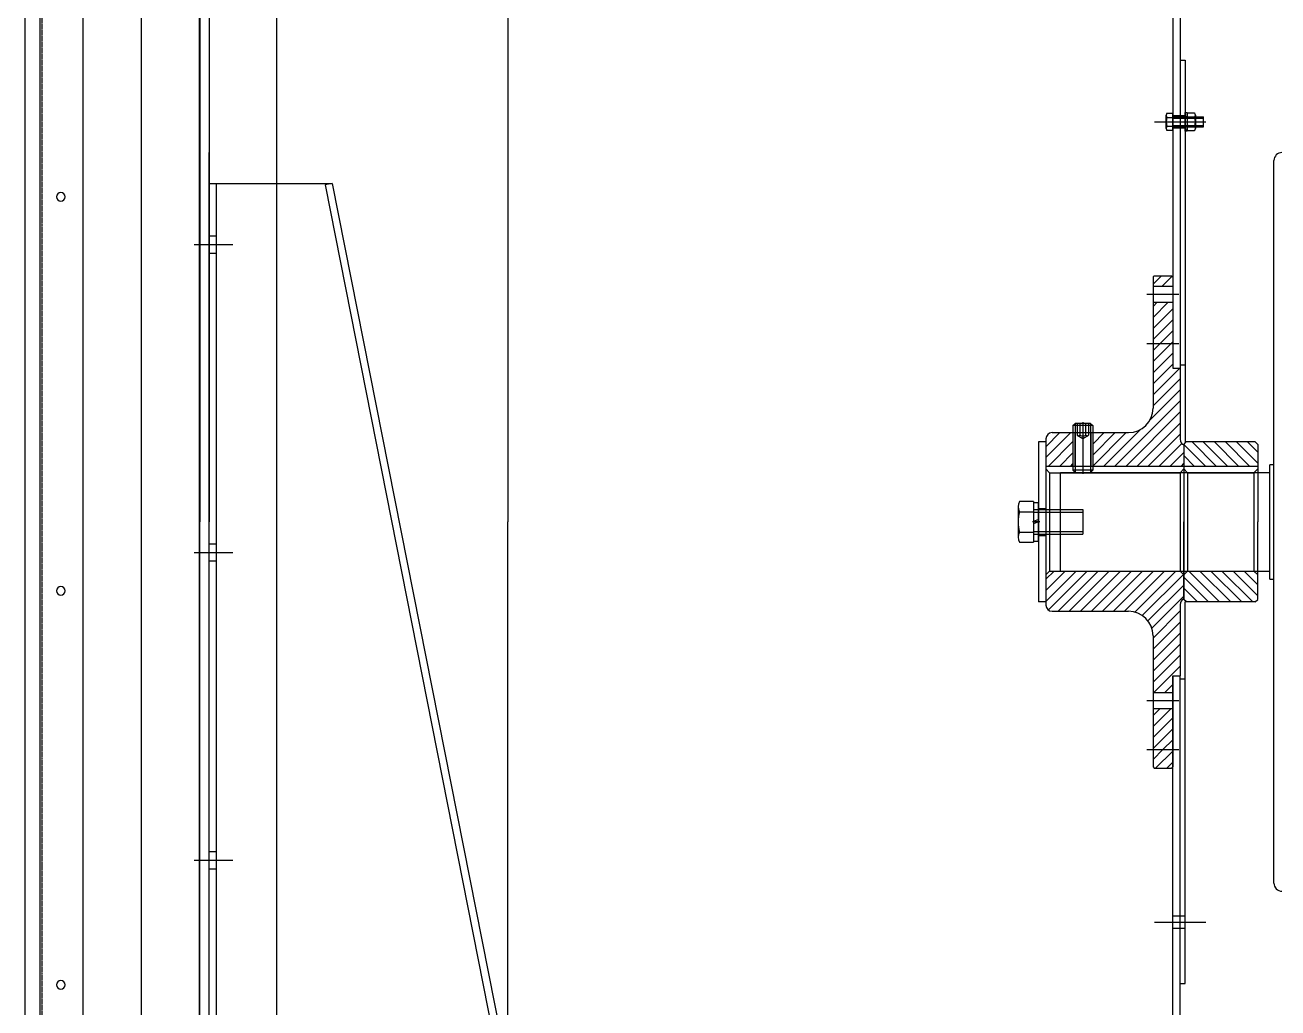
# Model space of a CAD drawing. Header units: millimetres. Extents: x -7952 to 23476, y -6324 to 15714.
# Drawn here: x 4275 to 5292, y 744 to 1543 of the extents above; entities that cross this region are included whole.
import ezdxf

# ---------------------------------------------------------------- set-up
doc = ezdxf.new("R2010")
doc.units = ezdxf.units.MM
doc.linetypes.add('CENTER2', pattern=[28.575, 19.05, -3.175, 3.175, -3.175])
doc.linetypes.add('HIDDEN', pattern=[0.375, 0.25, -0.125])
for name, color, linetype in [('CEN', 5, 'CENTER2'), ('Diffuser', 7, 'Continuous'), ('FanMotor', 7, 'Continuous'), ('McFrame', 7, 'Continuous')]:
    doc.layers.add(name, color=color, linetype=linetype)

# ---------------------------------------------------------------- blocks, each defined once
blk = doc.blocks.new('M500341001400315S-E-BN')
for p, q in [((0, 214, 0), (0, 1964, 0)), ((47, 1958, 0), (47, 220, 0)), ((837.5, 1873, 0), (837.5, 1214, 0)), ((843.5, 1873, 0), (843.5, 1214, 0)), ((47.5, 1757.8, 0), (47.5, 1089, 0)), ((55, 1703.4, 0), (55, 1089, 0)), ((110, 1089, 0), (110, 1648, 0)), ((297.5, 1546.7, 0), (297.5, 1089, 0)), ((843.5, 1464, 0), (847.5, 1464, 0)), ((847.5, 1464, 0), (847.5, 1154, 0)), ((832.2, 1408.7, 0), (832.2, 1419.3, 0)), ((832.7, 1421.1, 0), (837.5, 1421.1, 0)), ((832.7, 1417.5, 0), (837.5, 1417.5, 0)), ((837.5, 1406.9, 0), (837.5, 1421.1, 0)), ((837.5, 1419, 0), (847.5, 1419, 0)), ((837.5, 1418, 0), (862.5, 1418, 0)), ((837.5, 1416.9, 0), (862.5, 1416.9, 0)), ((847.5, 1418.2, 0), (847.5, 1421.5, 0)), ((847.5, 1421.5, 0), (849.1, 1421.5, 0)), ((847.5, 1421.5, 0), (847.5, 1421.5, 0)), ((847.5, 1418.2, 0), (849.1, 1418.2, 0)), ((847.5, 1409.8, 0), (847.5, 1418.2, 0)), ((849.1, 1421.5, 0), (849.1, 1418.2, 0)), ((849.1, 1419.4, 0), (849.1, 1408.6, 0)), ((849.1, 1418.2, 0), (849.1, 1409.8, 0)), ((849.7, 1421.2, 0), (855.3, 1421.2, 0)), ((855.3, 1417.6, 0), (849.7, 1417.6, 0)), ((855.9, 1419.4, 0), (855.9, 1408.6, 0)), ((862.5, 1410, 0), (862.5, 1418, 0)), ((822.6, 1414, 0), (864.4, 1414, 0)), ((831.2, 1414, 0), (863.5, 1414, 0)), ((832.2, 1414, 0), (832.2, 1414, 0)), ((832.7, 1410.4, 0), (837.5, 1410.4, 0)), ((837.5, 1406.9, 0), (832.7, 1406.9, 0)), ((837.5, 1411.1, 0), (862.5, 1411.1, 0)), ((837.5, 1410, 0), (862.5, 1410, 0)), ((837.5, 1409, 0), (847.5, 1409, 0)), ((846.5, 1414, 0), (850.1, 1414, 0)), ((847.5, 1406.5, 0), (847.5, 1409.8, 0)), ((847.5, 1409.8, 0), (849.1, 1409.8, 0)), ((847.5, 1406.5, 0), (849.1, 1408.1, 0)), ((849.1, 1406.5, 0), (847.5, 1406.5, 0)), ((848.1, 1414, 0), (856.9, 1414, 0)), ((849.1, 1409.8, 0), (849.1, 1406.5, 0)), ((855.3, 1410.4, 0), (849.7, 1410.4, 0)), ((855.3, 1406.8, 0), (849.7, 1406.8, 0)), ((55, 224, 0), (55, 1389, 0)), ((55, 474.6, 0), (55, 1364, 0)), ((55, 1364, 0), (155, 1364, 0)), ((61, 481, 0), (61, 1364, 0)), ((155, 1364, 0), (149.1, 1362.8, 0)), ((155, 1364, 0), (303.3, 613.9, 0)), ((149.1, 1362.8, 0), (297.1, 614, 0)), ((74.3, 1314, 0), (42.7, 1314, 0)), ((61, 1321, 0), (55, 1321, 0)), ((61, 1307, 0), (55, 1307, 0)), ((821.5, 1288, 0), (822.5, 1289, 0)), ((821.5, 1282.1, 0), (828.4, 1289, 0)), ((821.5, 1288, 0), (821.5, 1181.5, 0)), ((822.5, 1289, 0), (836.5, 1289, 0)), ((828.9, 1280.5, 0), (837, 1288.5, 0)), ((836.5, 1289, 0), (837.5, 1288, 0)), ((837.5, 1288, 0), (837.5, 1214, 0)), ((816.5, 1274, 0), (842.5, 1274, 0)), ((821.5, 1280.5, 0), (837.5, 1280.5, 0)), ((821.5, 1267.5, 0), (837.5, 1267.5, 0)), ((821.5, 1264.1, 0), (824.9, 1267.5, 0)), ((821.5, 1255.1, 0), (833.9, 1267.5, 0)), ((821.5, 1246.1, 0), (837.5, 1262.1, 0)), ((821.5, 1237.1, 0), (837.5, 1253.1, 0)), ((827.3, 1234, 0), (837.5, 1244.2, 0)), ((816.5, 1234, 0), (842.5, 1234, 0)), ((821.5, 1228.2, 0), (827.3, 1234, 0)), ((821.5, 1219.2, 0), (836.3, 1234, 0)), ((836.3, 1234, 0), (837.5, 1235.2, 0)), ((821.5, 1210.2, 0), (837.5, 1226.2, 0)), ((821.5, 1201.2, 0), (837.5, 1217.2, 0)), ((821.5, 1192.2, 0), (843.3, 1214, 0)), ((837.5, 1214, 0), (843.5, 1214, 0)), ((837.5, 1214, 0), (843.5, 1214, 0)), ((843.5, 1216.5, 0), (847.5, 1216.5, 0)), ((843.5, 1214, 0), (843.5, 1156.1, 0)), ((821.5, 1183.3, 0), (843.5, 1205.3, 0)), ((819, 1171.7, 0), (843.5, 1196.3, 0)), ((790.6, 1134.4, 0), (843.5, 1187.3, 0)), ((799.6, 1134.4, 0), (843.5, 1178.3, 0)), ((734.5, 1150.1, 0), (745.9, 1161.5, 0)), ((734.5, 1141.2, 0), (754.8, 1161.5, 0)), ((739.5, 1161.5, 0), (801.5, 1161.5, 0)), ((756.5, 1167.3, 0), (758.2, 1169, 0)), ((756.5, 1167.3, 0), (756.5, 1131, 0)), ((772.5, 1167.3, 0), (756.5, 1167.3, 0)), ((756.5, 1161.5, 0), (756.5, 1134.4, 0)), ((758, 1161.5, 0), (758, 1134.4, 0)), ((770.8, 1169, 0), (758.2, 1169, 0)), ((758.2, 1169, 0), (758.2, 1129.3, 0)), ((759.9, 1169, 0), (759.9, 1159.4, 0)), ((762.2, 1169, 0), (762.2, 1159.4, 0)), ((764.5, 1170, 0), (764.5, 1128, 0)), ((764.5, 1165.7, 0), (764.5, 1131.1, 0)), ((766.8, 1169, 0), (766.8, 1159.4, 0)), ((769.1, 1169, 0), (769.1, 1159.4, 0)), ((770.8, 1169, 0), (772.5, 1167.3, 0)), ((770.8, 1169, 0), (770.8, 1129.3, 0)), ((771, 1161.5, 0), (771, 1134.4, 0)), ((772.5, 1167.3, 0), (772.5, 1131, 0)), ((772.5, 1161.5, 0), (772.5, 1134.4, 0)), ((772.5, 1161.2, 0), (772.8, 1161.5, 0)), ((772.5, 1152.2, 0), (781.8, 1161.5, 0)), ((772.5, 1143.2, 0), (790.8, 1161.5, 0)), ((772.6, 1134.4, 0), (799.7, 1161.5, 0)), ((781.6, 1134.4, 0), (811.3, 1164, 0)), ((808.6, 1134.4, 0), (843.5, 1169.3, 0)), ((817.5, 1134.4, 0), (843.5, 1160.4, 0)), ((734.5, 1154, 0), (728.5, 1154, 0)), ((728.5, 1154, 0), (728.5, 1024, 0)), ((734.5, 1156.5, 0), (734.5, 1021.5, 0)), ((736.7, 1134.4, 0), (756.5, 1154.2, 0)), ((759.9, 1159.4, 0), (764.5, 1156.7, 0)), ((764.5, 1156.7, 0), (769.1, 1159.4, 0)), ((826.5, 1134.4, 0), (844.8, 1152.7, 0)), ((846.5, 1152, 0), (848.5, 1154, 0)), ((846.5, 1152, 0), (846.5, 1089, 0)), ((864, 1134.4, 0), (846.5, 1151.9, 0)), ((846.5, 1151.5, 0), (846.5, 1026.5, 0)), ((904.5, 1154, 0), (848.5, 1154, 0)), ((872.9, 1134.4, 0), (853.3, 1154, 0)), ((881.9, 1134.4, 0), (862.3, 1154, 0)), ((890.9, 1134.4, 0), (871.3, 1154, 0)), ((899.9, 1134.4, 0), (880.3, 1154, 0)), ((906.5, 1136.8, 0), (889.3, 1154, 0)), ((906.5, 1145.7, 0), (898.2, 1154, 0)), ((904.5, 1154, 0), (906.5, 1152, 0)), ((906.5, 1152, 0), (906.5, 1089, 0)), ((745.7, 1134.4, 0), (756.5, 1145.2, 0)), ((835.5, 1134.4, 0), (846.5, 1145.4, 0)), ((855, 1134.4, 0), (846.5, 1142.9, 0)), ((734.5, 1134.4, 0), (846.5, 1134.4, 0)), ((734.5, 1132, 0), (737.5, 1129, 0)), ((754.7, 1134.4, 0), (756.5, 1136.2, 0)), ((772.5, 1131, 0), (756.5, 1131, 0)), ((758.5, 1129, 0), (756.5, 1131, 0)), ((772.5, 1131, 0), (770.5, 1129, 0)), ((846.5, 1132, 0), (843.5, 1129, 0)), ((844.5, 1134.4, 0), (846.5, 1136.4, 0)), ((846.5, 1134.4, 0), (906.5, 1134.4, 0)), ((846.5, 1132, 0), (849.5, 1129, 0)), ((906.5, 1132, 0), (903.5, 1129, 0)), ((737.5, 1129, 0), (843.5, 1129, 0)), ((737.5, 1129, 0), (737.5, 1049, 0)), ((770.5, 1129, 0), (758.5, 1129, 0)), ((843.5, 1129, 0), (843.5, 1049, 0)), ((849.5, 1129, 0), (903.5, 1129, 0)), ((849.5, 1129, 0), (849.5, 1049, 0)), ((903.5, 1129, 0), (903.5, 1049, 0)), ((712, 1101.4, 0), (712, 1076.6, 0)), ((724.5, 1105.5, 0), (713.2, 1105.5, 0)), ((724.5, 1105.5, 0), (724.5, 1072.5, 0)), ((728.5, 1104.6, 0), (724.5, 1104.6, 0)), ((724.5, 1104.6, 0), (724.5, 1073.4, 0)), ((724.5, 1099, 0), (764.5, 1099, 0)), ((728.5, 1073.4, 0), (728.5, 1104.6, 0)), ((728.5, 1100, 0), (734.5, 1100, 0)), ((764.5, 1099, 0), (764.5, 1079, 0)), ((47.5, 420.2, 0), (47.5, 1089, 0)), ((110, 530, 0), (110, 1089, 0)), ((297.5, 631.3, 0), (297.5, 1089, 0)), ((712, 1089, 0), (712, 1089, 0)), ((713.2, 1097.2, 0), (724.5, 1097.2, 0)), ((729.5, 1089, 0), (723.5, 1089, 0)), ((724.5, 1096.8, 0), (764.5, 1096.8, 0)), ((728.5, 1091, 0), (724.5, 1089.4, 0)), ((728.5, 1089, 0), (724.5, 1087.4, 0)), ((846.5, 1026, 0), (846.5, 1089, 0)), ((906.5, 1026, 0), (906.5, 1089, 0)), ((713.2, 1080.8, 0), (724.5, 1080.8, 0)), ((724.5, 1081.2, 0), (764.5, 1081.2, 0)), ((724.5, 1079, 0), (764.5, 1079, 0)), ((61, 1071, 0), (55, 1071, 0)), ((713.2, 1072.5, 0), (724.5, 1072.5, 0)), ((724.5, 1073.4, 0), (728.5, 1073.4, 0)), ((728.5, 1078, 0), (734.5, 1078, 0)), ((74.3, 1064, 0), (42.7, 1064, 0)), ((61, 1057, 0), (55, 1057, 0)), ((734.5, 1046, 0), (737.5, 1049, 0)), ((734.5, 1042.4, 0), (741.1, 1049, 0)), ((734.5, 1033.4, 0), (750.1, 1049, 0)), ((734.5, 1024.4, 0), (759.1, 1049, 0)), ((736.5, 1017.5, 0), (768.1, 1049, 0)), ((737.5, 1049, 0), (843.5, 1049, 0)), ((744.5, 1016.5, 0), (777, 1049, 0)), ((753.5, 1016.5, 0), (786, 1049, 0)), ((762.5, 1016.5, 0), (795, 1049, 0)), ((771.5, 1016.5, 0), (804, 1049, 0)), ((780.5, 1016.5, 0), (813, 1049, 0)), ((789.4, 1016.5, 0), (821.9, 1049, 0)), ((798.4, 1016.5, 0), (830.9, 1049, 0)), ((806.7, 1015.8, 0), (839.9, 1049, 0)), ((846.5, 1046, 0), (843.5, 1049, 0)), ((846.5, 1046, 0), (849.5, 1049, 0)), ((849.5, 1049, 0), (903.5, 1049, 0)), ((875.6, 1024, 0), (850.6, 1049, 0)), ((884.6, 1024, 0), (859.6, 1049, 0)), ((893.5, 1024, 0), (868.5, 1049, 0)), ((902.5, 1024, 0), (877.5, 1049, 0)), ((906.5, 1029, 0), (886.5, 1049, 0)), ((906.5, 1038, 0), (895.5, 1049, 0)), ((906.5, 1046, 0), (903.5, 1049, 0)), ((812.8, 1013, 0), (846.2, 1046.3, 0)), ((866.6, 1024, 0), (846.5, 1044.1, 0)), ((817.4, 1008.6, 0), (846.5, 1037.6, 0)), ((820.5, 1002.7, 0), (846.5, 1028.7, 0)), ((857.6, 1024, 0), (846.5, 1035.1, 0)), ((734.5, 1024, 0), (728.5, 1024, 0)), ((843.5, 1021.9, 0), (843.5, 964, 0)), ((848.6, 1024, 0), (846.5, 1026.1, 0)), ((846.5, 1026, 0), (848.5, 1024, 0)), ((847.5, 714, 0), (847.5, 1024, 0)), ((904.5, 1024, 0), (848.5, 1024, 0)), ((904.5, 1024, 0), (906.5, 1026, 0)), ((739.5, 1016.5, 0), (801.5, 1016.5, 0)), ((821.5, 994.7, 0), (843.5, 1016.7, 0)), ((821.5, 985.7, 0), (843.5, 1007.7, 0)), ((821.5, 976.7, 0), (843.5, 998.7, 0)), ((821.5, 996.5, 0), (821.5, 890, 0)), ((821.5, 967.7, 0), (843.5, 989.7, 0)), ((821.5, 958.8, 0), (843.5, 980.8, 0)), ((822.2, 950.5, 0), (843.5, 971.8, 0)), ((831.2, 950.5, 0), (837.5, 956.8, 0)), ((837.5, 305, 0), (837.5, 964, 0)), ((837.5, 964, 0), (843.5, 964, 0)), ((837.5, 964, 0), (843.5, 964, 0)), ((837.5, 964, 0), (837.5, 890, 0)), ((843.5, 305, 0), (843.5, 964, 0)), ((843.5, 961.5, 0), (847.5, 961.5, 0)), ((821.5, 950.5, 0), (837.5, 950.5, 0)), ((816.5, 944, 0), (842.5, 944, 0)), ((821.5, 937.5, 0), (837.5, 937.5, 0)), ((821.5, 931.8, 0), (827.2, 937.5, 0)), ((821.5, 922.8, 0), (836.2, 937.5, 0)), ((821.5, 913.9, 0), (837.5, 929.9, 0)), ((821.5, 904.9, 0), (837.5, 920.9, 0)), ((829.6, 904, 0), (837.5, 911.9, 0)), ((816.5, 904, 0), (842.5, 904, 0)), ((821.5, 895.9, 0), (829.6, 904, 0)), ((823.6, 889, 0), (837.5, 902.9, 0)), ((821.5, 890, 0), (822.5, 889, 0)), ((822.5, 889, 0), (836.5, 889, 0)), ((832.6, 889, 0), (837.5, 893.9, 0)), ((836.5, 889, 0), (837.5, 890, 0)), ((74.3, 814, 0), (42.7, 814, 0)), ((61, 821, 0), (55, 821, 0)), ((61, 807, 0), (55, 807, 0)), ((822.6, 764, 0), (864.4, 764, 0)), ((837.5, 769, 0), (847.5, 769, 0)), ((837.5, 759, 0), (847.5, 759, 0)), ((843.5, 714, 0), (847.5, 714, 0))]:
    blk.add_line(p, q)
at = {"color": 7, "linetype": 'Continuous'}
for p, q in [((919.7, 795.5, 0), (919.7, 1382.6, 0)), ((916.5, 1042.6, 0), (916.5, 1135.4, 0)), ((919.7, 1135.4, 0), (916.5, 1135.4, 0)), ((916.5, 1129, 0), (746.5, 1129, 0)), ((746.5, 1049, 0), (746.5, 1129, 0)), ((746.5, 1049, 0), (916.5, 1049, 0)), ((916.5, 1042.6, 0), (919.7, 1042.6, 0))]:
    blk.add_line(p, q, dxfattribs=at)
for centre, radius, start, end in [((835.4, 1419.3, 0), 3.2, 146.3278, 213.6722), ((844.2, 1414, 0), 12, 162.7925, 197.2075), ((852.3, 1419.4, 0), 3.21, 145.9063, 214.0937), ((861.1, 1414, 0), 12, 162.5674, 197.4326), ((852.7, 1419.4, 0), 3.21, 325.9063, 34.0937), ((843.9, 1414, 0), 12, 342.5674, 17.4326), ((835.4, 1408.7, 0), 3.2, 146.3278, 213.6722), ((852.3, 1408.6, 0), 3.21, 145.9063, 214.0937), ((852.7, 1408.6, 0), 3.21, 325.9063, 34.0937), ((801.5, 1181.5, 0), 20, 270, 0), ((739.5, 1156.5, 0), 5, 90, 180), ((761, 1160.9, 0), 1.89, 232.1211, 307.8789), ((764.5, 1165.9, 0), 6.95, 250.5288, 289.4712), ((768, 1160.9, 0), 1.89, 232.1211, 307.8789), ((848.5, 1156.1, 0), 5, 180, 246.4218), ((719.9, 1101.4, 0), 7.93, 148.7194, 211.2806), ((742, 1089, 0), 30, 164.0628, 195.9372), ((719.9, 1076.6, 0), 7.93, 148.7194, 211.2806), ((739.5, 1021.5, 0), 5, 180, 270), ((848.5, 1021.9, 0), 5, 113.5782, 180), ((801.5, 996.5, 0), 20, 0, 90)]:
    blk.add_arc(centre, radius, start, end)
for centre, start, end in [((926.2, 1382.6, 0), 90, 180), ((926.2, 795.5, 0), 180, 270)]:
    blk.add_arc(centre, 6.46, start, end, dxfattribs=at)
blk = doc.blocks.new('Diffuser22E')
at = {"linetype": 'ByBlock'}
for p, q in [((0, 2772, 0), (0, 0, 0)), ((35, 2772, 0), (35, 0, 0))]:
    blk.add_line(p, q, dxfattribs=at)
for centre in [(18, 1353, 0), (18, 1033, 0), (18, 713, 0)]:
    blk.add_circle(centre, 3.5, dxfattribs=at)
at = {"layer": 'CEN', "linetype": 'HIDDEN'}
blk.add_line((33.5, 2770.5, 0), (33.5, 1.5, 0), dxfattribs=at)

msp = doc.modelspace()

# ---------------------------------------------------------------- linework, layer by layer
at = {"layer": 'McFrame', "color": 5}
msp.add_line((4275, 12), (4275, 2860), dxfattribs=at)

# ---------------------------------------------------------------- block references
at = {"layer": 'Diffuser', "extrusion": (1.22461e-16, 0, -1)}
msp.add_blockref('Diffuser22E', (-4322, 50), dxfattribs=at)
at = {"layer": 'FanMotor'}
msp.add_blockref('M500341001400315S-E-BN', (4369.5, 50), dxfattribs=at)

doc.saveas('drawing.dxf')
